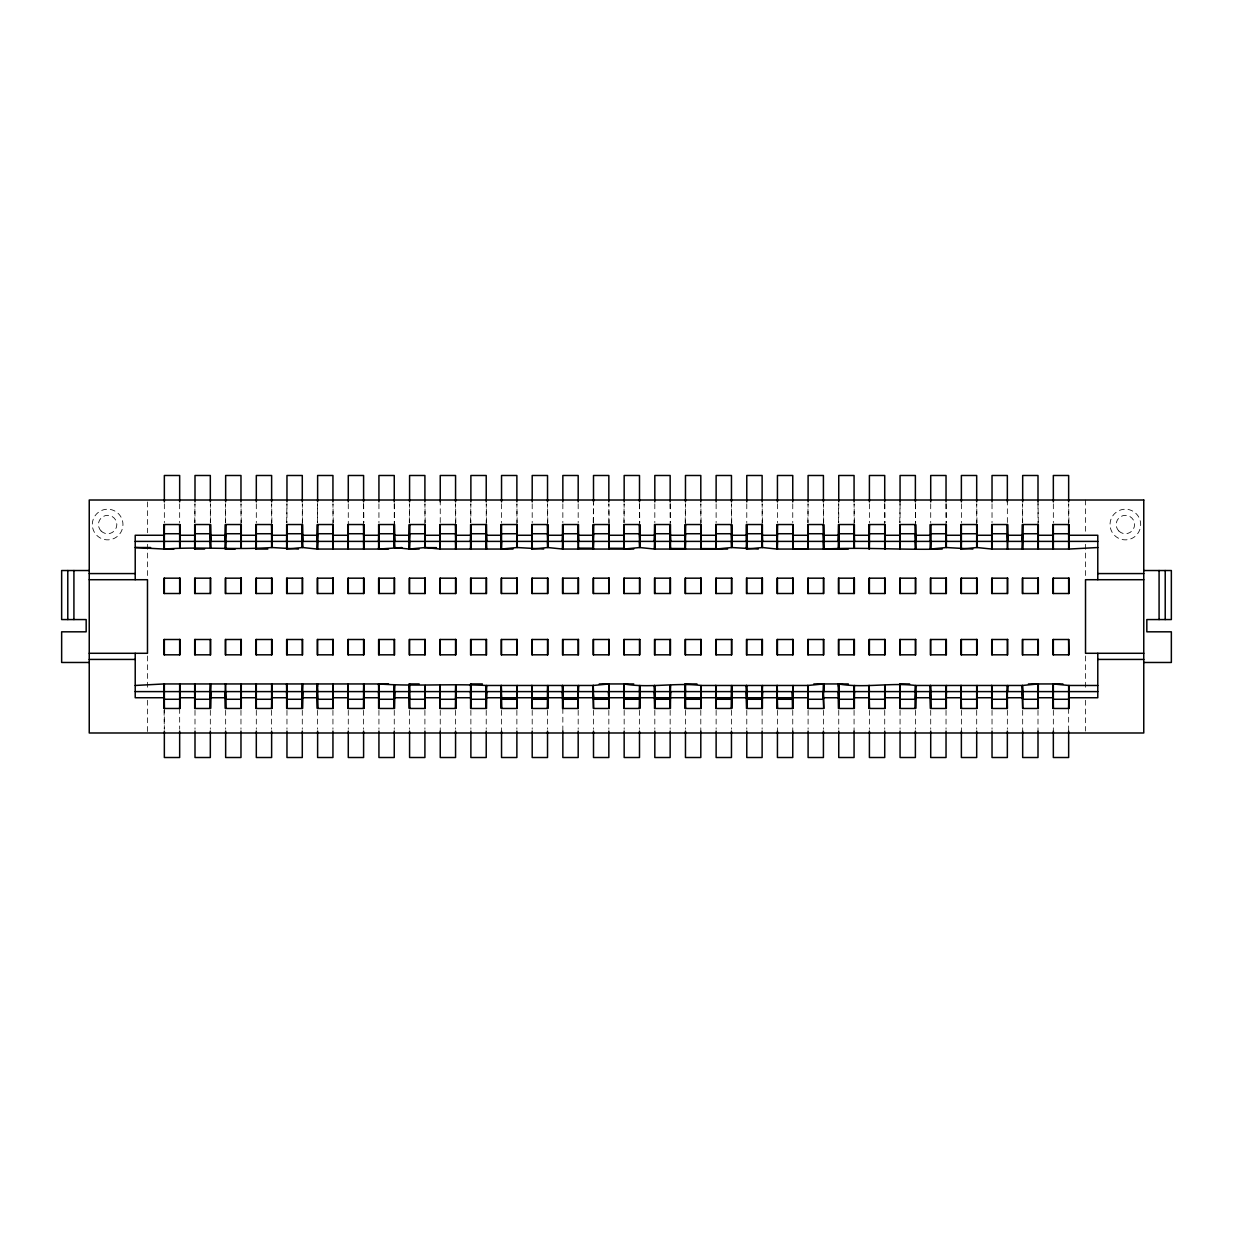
<?xml version="1.0" encoding="UTF-8"?>
<svg xmlns="http://www.w3.org/2000/svg" width="1233" height="1233" viewBox="0 0 1233 1233"><rect width="100%" height="100%" fill="white"/><g stroke="black" fill="none" stroke-linecap="round" stroke-linejoin="round"><path stroke-width="0.75" stroke-dasharray="5 3.75" d="M194.722 522.653L194.953 503.788L194.999 522.653M225.377 522.653L225.608 503.788L225.654 522.653M286.673 522.653L286.919 503.788M317.328 522.653L317.575 503.788M409.294 522.653L409.541 503.788L409.587 522.653M470.605 522.653L470.836 503.788L470.883 522.653M593.227 522.653L593.458 503.788M623.883 522.653L624.114 503.788L624.16 522.653M685.194 522.653L685.425 503.788L685.471 524.534M807.815 522.653L808.047 503.788L808.093 522.653M838.471 522.653L838.702 503.788M899.766 522.653L900.059 500.012M1022.388 522.653L1022.635 503.788L1022.681 522.653M1068.934 522.653L1068.703 503.788L1068.657 524.534M1038.001 500.012L1038.278 522.653M976.983 522.653L976.736 503.788L976.69 524.534M946.081 503.788L946.327 522.653M915.425 503.788L915.672 522.653M884.77 503.788L885.017 522.653M854.361 522.653L854.115 503.788L854.068 524.534M823.706 522.653L823.459 503.788L823.413 524.534M762.395 522.653L762.164 503.788L762.117 524.534M731.739 522.653L731.508 503.788L731.462 524.534M701.084 522.653L700.853 503.788L700.806 524.534M670.197 503.788L670.428 522.653M639.542 503.788L639.773 522.653M609.148 524.534L608.886 503.788L608.84 524.534M547.806 522.653L547.575 503.788L547.529 524.534M517.151 522.653L516.92 503.788L516.874 524.534M486.496 522.653L486.264 503.788L486.218 524.534M455.84 522.653L455.609 503.788L455.563 524.534M425.185 522.653L424.953 503.788L424.907 524.534M394.298 503.788L394.56 524.534M363.643 503.788L363.889 522.653M333.234 522.653L332.987 503.788L332.941 524.534M302.578 522.653L302.332 503.788L302.285 524.534M271.923 522.653L271.676 503.788L271.63 524.534M241.267 522.653L241.021 503.788L240.974 524.534M210.612 522.653L210.365 503.788L210.319 522.653M164.066 710.347L164.297 729.212L164.343 708.466M1085.518 500.012L1085.518 532.748M1085.518 544.292L1085.518 577.029M1085.518 655.971L1085.518 688.708M1085.518 700.252L1085.518 731.061M1068.657 708.466L1068.657 732.988M1053.336 503.788L1053.336 522.653M1053.336 710.347L1053.336 732.988M1038.001 503.788L1038.001 524.534M1038.001 710.347L1038.001 732.988M1022.681 710.347L1022.681 732.988M1007.346 500.012L1007.346 522.653M1007.346 710.347L1007.346 729.212M992.026 503.788L992.026 522.653M992.026 710.347L992.026 729.212M976.69 710.347L976.69 729.212M961.37 503.788L961.37 522.653M961.37 710.347L961.37 732.988M946.035 503.788L946.035 524.534M946.035 710.347L946.035 729.212M930.715 503.788L930.715 522.653M930.715 710.347L930.715 729.212M915.379 503.788L915.379 524.534M915.379 710.347L915.379 729.212M900.059 503.788L900.059 522.653M900.059 710.347L900.059 729.212M884.724 503.788L884.724 524.534M884.724 710.347L884.724 729.212M869.404 503.788L869.404 522.653M869.404 710.347L869.404 729.212M854.068 710.347L854.068 732.988M838.748 503.788L838.748 522.653M838.748 710.347L838.748 729.212M823.413 710.347L823.413 729.212M808.093 710.347L808.093 729.212M792.757 503.788L792.757 522.653M792.757 710.347L792.757 732.988M777.437 503.788L777.437 522.653M777.437 710.347L777.437 732.988M762.117 710.347L762.117 729.212M746.782 503.788L746.782 522.653M746.782 710.347L746.782 729.212M731.462 710.347L731.462 729.212M716.126 503.788L716.126 522.653M716.126 710.347L716.126 729.212M700.806 710.347L700.806 732.988M685.471 710.347L685.471 729.212M670.151 503.788L670.151 524.534M670.151 710.347L670.151 729.212M654.815 503.788L654.815 522.653M654.815 710.347L654.815 729.212M639.495 503.788L639.495 524.534M639.495 710.347L639.495 729.212M624.16 710.347L624.16 729.212M608.84 710.347L608.84 729.212M593.505 500.012L593.505 522.653M593.505 710.347L593.505 729.212M578.185 503.788L578.185 522.653M578.185 710.347L578.185 729.212M562.849 503.788L562.849 522.653M562.849 708.466L562.849 732.988M547.529 710.347L547.529 729.212M532.194 503.788L532.194 522.653M532.194 710.347L532.194 729.212M516.874 710.347L516.874 729.212M501.538 503.788L501.538 522.653M501.538 710.347L501.538 732.988M486.218 710.347L486.218 729.212M470.883 710.347L470.883 729.212M455.563 710.347L455.563 729.212M440.243 500.012L440.243 522.653M440.243 710.347L440.243 732.988M424.907 710.347L424.907 729.212M409.587 710.347L409.587 729.212M394.252 503.788L394.252 524.534M394.252 710.347L394.252 729.212M378.932 503.788L378.932 522.653M378.932 710.347L378.932 729.212M363.596 503.788L363.596 524.534M363.596 710.347L363.596 729.212M348.276 503.788L348.276 524.534M348.276 710.347L348.276 729.212M332.941 710.347L332.941 729.212M317.621 503.788L317.621 522.653M317.621 710.347L317.621 729.212M302.285 710.347L302.285 729.212M286.965 503.788L286.965 522.653M286.965 710.347L286.965 729.212M271.63 710.347L271.63 729.212M256.31 503.788L256.31 522.653M256.31 710.347L256.31 729.212M240.974 710.347L240.974 729.212M225.654 710.347L225.654 729.212M210.319 710.347L210.319 729.212M194.999 710.347L194.999 729.212M179.664 503.788L179.664 522.653M179.664 708.466L179.664 729.212M164.343 503.788L164.343 522.653M147.482 501.939L147.482 532.748M147.482 544.292L147.482 577.029M147.482 655.971L147.482 688.708M147.482 700.252L147.482 732.988M1114.524 535.369A15.32 15.32 0 0 0 1140.171 528.51A15.32 15.32 0 0 0 1121.398 509.738A15.32 15.32 0 0 0 1114.524 535.369M1118.87 531.038A9.201 9.201 0 0 0 1134.252 526.923A9.201 9.201 0 0 0 1122.986 515.656A9.201 9.201 0 0 0 1118.87 531.038M96.79 535.369A15.32 15.32 0 0 0 122.437 528.51A15.32 15.32 0 0 0 103.664 509.738A15.32 15.32 0 0 0 96.79 535.369M101.137 531.038A9.201 9.201 0 0 0 116.518 526.923A9.201 9.201 0 0 0 105.252 515.656A9.201 9.201 0 0 0 101.137 531.038"/><path stroke-width="1.5" d="M578.185 685.856L578.185 708.466L562.541 708.466L562.541 685.471L562.849 708.466L562.541 691.605L562.803 699.265L578.185 699.265L577.876 691.605L577.876 708.466M792.757 685.856L792.757 708.466L777.129 708.466L777.129 685.471L777.437 708.466L777.129 691.605L777.391 699.265L792.757 699.265L792.465 691.605L792.465 708.466M1007.346 685.856L1007.346 708.466L991.717 708.466L991.717 685.471L992.026 708.466L991.717 691.605L991.979 699.265L1007.346 699.265L1007.037 691.605L1007.037 708.466M150.596 547.529L135.214 547.529L164.035 549.055L164.343 541.395M179.664 691.605L179.972 683.945L179.972 708.466L164.035 708.466L164.035 683.945L388.503 683.945M204.57 549.055L194.691 549.055L194.999 541.395M210.319 691.605L210.627 683.945L210.627 708.466L194.691 708.466L194.691 683.945M235.226 549.055L225.346 549.055L225.654 541.395M240.974 691.605L241.283 683.945L241.283 708.466L225.346 708.466L225.346 683.945M256.002 541.395L256.002 524.534L271.938 524.534L271.938 547.529L298.463 549.055M267.808 549.055L256.002 549.055L256.31 541.395M271.63 691.605L271.938 683.945L271.938 708.466L256.002 708.466L256.002 683.945M388.503 549.055L317.313 549.055L302.594 547.529L286.657 549.055L286.965 541.395M302.285 691.605L302.594 683.945L302.594 708.466L286.657 708.466L286.657 683.945L286.965 708.466L286.657 691.605L286.965 699.265L302.285 699.265L302.594 691.605L302.285 708.466L302.285 683.945M317.621 541.395L317.313 549.055L317.313 524.534L333.249 524.534L332.941 549.055L332.941 524.534L333.249 541.395L332.941 533.735L317.621 533.735L317.313 541.395L317.621 524.534L317.621 549.055M332.941 691.605L333.249 683.945L333.249 708.466L317.313 708.466L317.313 683.945L317.621 708.466L317.313 691.605L317.621 699.265L332.941 699.265L333.249 691.605L332.941 708.466L332.941 683.945M348.276 541.395L347.968 549.055L347.968 524.534L363.905 524.534L363.905 549.055L363.596 541.395M363.596 691.605L363.905 683.945L363.905 708.466L347.968 708.466L347.968 683.945L348.276 708.466L347.968 691.605L348.276 699.265L363.596 699.265L363.905 691.605L363.596 708.466L363.596 683.945M401.943 547.56L378.623 549.055L378.932 541.395M419.158 549.055L409.279 549.055L409.587 541.395M440.243 541.395L439.934 549.055L513.036 549.055M470.883 541.395L470.59 549.055L470.59 524.534L486.526 524.534L486.526 549.055L486.218 541.395M501.245 541.395L501.245 524.534L517.182 524.534L517.182 547.529L543.691 549.055M516.874 541.395L517.182 547.529L501.245 549.055L501.538 541.395M531.885 541.395L531.885 524.534L547.837 524.534L547.837 547.529L562.541 549.055L633.747 549.055M547.529 541.395L547.837 547.529L531.885 549.055L532.194 541.395M562.849 541.395L562.541 549.055L562.541 524.534L578.493 524.534L578.493 549.055L578.447 548.161L593.243 548.207M593.505 541.395L593.196 549.055L593.196 524.534L609.148 524.534L609.148 549.055L608.84 541.395M608.84 691.605L609.148 683.945L593.196 685.471L486.526 685.471C450.646 683.606 414.442 686.473 378.623 683.945L378.623 708.466L394.56 708.466L394.56 685.471L394.252 691.605M727.624 549.055L654.507 549.055L639.804 547.529L623.852 549.055L624.16 541.395M654.815 541.395L654.507 549.055L654.507 524.534L670.459 524.534L670.459 549.055L670.151 541.395M685.471 541.395L685.163 549.055L685.163 524.534L701.115 524.534L701.115 549.055L700.806 541.395M715.818 541.395L715.818 524.534L731.755 524.534L731.755 547.529L758.28 549.055M731.462 541.395L731.755 547.529L715.818 549.055L716.126 541.395M746.474 541.395L746.474 524.534L762.41 524.534L762.41 547.529L777.129 549.055L848.319 549.055M762.117 541.395L762.41 547.529L746.474 549.055L746.782 541.395M777.437 541.395L777.129 549.055L777.129 524.534L793.066 524.534L793.066 549.055L807.785 548.947M808.093 541.395L807.785 549.055L807.785 524.534L823.721 524.534L823.721 549.055C863.192 547.082 902.571 550.088 942.212 549.055M823.413 691.605L823.721 683.945L807.785 685.471L701.115 685.471C675.484 682.404 649.544 688.399 623.852 683.945L623.852 708.466L639.804 708.466L639.804 685.471L639.495 691.605M838.748 541.395L838.44 549.055L838.44 524.534L854.377 524.534L854.377 547.529L854.068 541.395M869.404 541.395L869.095 549.055L869.095 524.534L885.032 524.534L885.032 549.055L884.724 541.395M900.059 541.395L899.751 549.055L899.751 524.534L915.687 524.534L915.687 549.055L915.379 541.395M930.406 541.395L930.406 524.534L946.343 524.534L946.343 547.529L972.868 549.055M946.035 541.395L946.343 547.529L930.406 549.055L930.715 541.395M961.062 541.395L961.062 524.534L976.998 524.534L976.998 547.529L991.717 549.055L1068.965 549.055L1097.786 547.529M976.69 541.395L976.998 547.529L961.062 549.055L961.37 541.395M992.026 541.395L991.717 549.055L991.717 524.534L1007.654 524.534L1007.654 549.055M1022.681 541.395L1022.373 549.055L1022.373 524.534L1038.309 524.534L1038.309 549.055L1038.001 541.395M1038.001 691.605L1038.309 683.945L1022.373 685.471L915.687 685.471C890.072 682.404 864.133 688.399 838.44 683.945L838.44 708.466L854.377 708.466L854.377 685.471L854.068 691.605M1053.028 541.395L1053.028 524.534L1068.965 524.534L1068.965 549.055L1068.657 541.395M1053.336 541.395L1053.028 549.055L1053.028 524.534M394.252 685.856L394.252 708.466L394.56 691.605L394.252 699.265L378.932 699.265L378.623 691.605L378.932 708.466L378.932 683.945M424.907 691.605L425.215 685.471L425.215 708.466L409.279 708.466L409.279 683.945L419.158 683.945M455.563 691.605L455.871 685.471L455.871 708.466L439.934 708.466L439.934 685.471L440.243 708.466L439.934 691.605L440.243 699.265L455.563 699.265L455.871 691.605L455.563 708.466L455.563 685.856M486.218 685.856L486.218 708.466L486.526 691.605L486.218 699.265L470.883 699.265L470.59 691.605L470.883 708.466L470.883 683.945M486.218 691.605L486.526 685.471L486.526 708.466L470.59 708.466L470.59 683.945L482.38 683.945M516.874 691.605L517.182 685.471L517.182 708.466L501.245 708.466L501.245 685.471L501.538 708.466L501.245 691.605L501.538 699.265L516.874 699.265L517.182 691.605L516.874 708.466L516.874 685.856M547.529 691.605L547.837 685.471L547.837 708.466L531.885 708.466L531.885 685.471L532.194 708.466L531.885 691.605L532.194 699.265L547.529 699.265L547.837 691.605L547.529 708.466L547.529 685.856M578.185 691.605L578.493 685.471L578.493 691.605M670.151 691.605L670.459 685.471L670.459 708.466L654.507 708.466L654.507 685.471L654.815 708.466L654.507 691.605L654.815 699.265L670.151 699.265L670.459 691.605L670.151 708.466L670.151 685.856M700.806 685.856L700.806 708.466L701.115 691.605L700.806 699.265L685.471 699.265L685.163 691.605L685.471 708.466L685.471 683.945M700.806 691.605L701.115 685.471L701.115 708.466L685.163 708.466L685.163 683.945L696.969 683.945M731.462 691.605L731.755 685.471L731.755 708.466L715.818 708.466L715.818 685.471L716.126 708.466L715.818 691.605L716.126 699.265L731.462 699.265L731.755 691.605L731.462 708.466L731.462 685.856M762.117 691.605L762.41 685.471L762.41 708.466L746.474 708.466L746.474 685.471L746.782 708.466L746.474 691.605L746.782 699.265L762.117 699.265L762.41 691.605L762.117 708.466L762.117 685.856M792.757 691.605L793.066 685.471L793.066 691.605M884.724 691.605L885.032 685.471L885.032 708.466L869.095 708.466L869.095 685.471L869.404 708.466L869.095 691.605L869.404 699.265L884.724 699.265L885.032 691.605L884.724 708.466L884.724 685.856M915.379 685.856L915.379 708.466L915.687 691.605L915.379 699.265L900.059 699.265L899.751 691.605L900.059 708.466L900.059 683.945M915.379 691.605L915.687 685.471L915.687 708.466L899.751 708.466L899.751 683.945L909.63 683.945M946.035 691.605L946.343 685.471L946.343 708.466L930.406 708.466L930.406 685.471L930.715 708.466L930.406 691.605L930.715 699.265L946.035 699.265L946.343 691.605L946.035 708.466L946.035 685.856M976.69 691.605L976.998 685.471L976.998 708.466L961.062 708.466L961.062 685.471L961.37 708.466L961.062 691.605L961.37 699.265L976.69 699.265L976.998 691.605L976.69 708.466L976.69 685.856M1007.346 691.605L1007.654 685.471L1007.654 691.605M1053.028 691.605L1053.336 708.466L1053.336 683.945M1068.657 691.605L1068.965 685.471L1097.786 685.471M164.343 683.945L164.343 708.466L164.035 691.605L164.343 699.265L179.664 699.265L179.972 691.605L179.664 708.466L179.664 683.945M194.999 683.945L194.999 708.466L194.691 691.605L194.999 699.265L210.319 699.265L210.627 691.605L210.319 708.466L210.319 683.945M225.654 683.945L225.654 708.466L225.346 691.605L225.654 699.265L240.974 699.265L241.283 691.605L240.974 708.466L240.974 683.945M256.31 683.945L256.31 708.466L256.002 691.605L256.31 699.265L271.63 699.265L271.938 691.605L271.63 708.466L271.63 683.945M286.811 686.611L286.965 683.945M317.467 686.611L317.621 683.945M348.122 686.611L348.276 683.945M424.907 685.856L424.907 708.466L425.215 691.605L424.907 699.265L409.587 699.265L409.279 691.605L409.587 708.466L409.587 683.945M639.495 685.856L639.495 708.466L639.804 691.605L639.495 699.265L624.16 699.265L623.852 691.605L624.16 708.466L624.16 683.945M854.068 685.856L854.068 708.466L854.377 691.605L854.068 699.265L838.748 699.265L838.44 691.605L838.748 708.466L838.748 683.945M179.664 541.395L179.972 547.529L179.972 524.534L164.035 524.534L164.035 549.055C200.008 546.558 235.965 550.026 271.938 547.529L271.63 541.395M394.252 541.395L394.56 547.529L409.279 549.055L425.215 547.529L439.934 549.055L439.934 524.534L455.871 524.534L455.871 549.055L455.563 541.395M135.214 685.471L164.035 683.945M256.31 533.735L271.63 533.735L271.938 541.395L271.63 524.534L271.63 547.144M501.538 533.735L516.874 533.735L517.182 541.395L516.874 524.534L516.874 547.144M532.194 533.735L547.529 533.735L547.837 541.395L547.529 524.534L547.529 547.144M716.126 533.735L731.462 533.735L731.755 541.395L731.462 524.534L731.462 547.144M746.782 533.735L762.117 533.735L762.41 541.395L762.117 524.534L762.117 547.144M930.715 533.735L946.035 533.735L946.343 541.395L946.035 524.534L946.035 547.144M961.37 533.735L976.69 533.735L976.998 541.395L976.69 524.534L976.69 547.144M1053.336 533.735L1068.657 533.735L1068.965 535.261L1097.786 535.261L1097.786 579.71M164.035 535.261L135.214 535.261L135.214 579.71M179.972 535.261L194.691 535.261M210.627 535.261L225.346 535.261M241.283 535.261L256.002 535.261M271.938 535.261L286.657 535.261M302.594 535.261L317.313 535.261M333.249 535.261L347.968 535.261M363.905 535.261L378.623 535.261M394.56 535.261L409.279 535.261M425.215 535.261L439.934 535.261M455.871 535.261L470.59 535.261M486.526 535.261L501.245 535.261M517.182 535.261L531.885 535.261M547.837 535.261L562.541 535.261M578.493 535.261L593.196 535.261M609.148 535.261L623.852 535.261M639.804 535.261L654.507 535.261M670.459 535.261L685.163 535.261M701.115 535.261L715.818 535.261M731.755 535.261L746.474 535.261M762.41 535.261L777.129 535.261M793.066 535.261L807.785 535.261M823.721 535.261L838.44 535.261M854.377 535.261L869.095 535.261M885.032 535.261L899.751 535.261M915.687 535.261L930.406 535.261M946.343 535.261L961.062 535.261M976.998 535.261L991.717 535.261M1007.654 535.261L1022.373 535.261M1038.309 535.261L1053.028 535.261M135.214 541.395L1097.786 541.395M164.035 549.055L173.93 549.055M89.238 570.525L61.65 570.525L61.65 619.567L86.171 619.567L86.171 631.82L61.65 631.82L61.65 662.475L89.238 662.475M1143.762 570.525L1171.35 570.525L1171.35 619.567L1146.829 619.567L1146.829 631.82L1171.35 631.82L1171.35 662.475L1143.762 662.475M89.238 573.576L135.214 573.576M1097.786 573.576L1143.762 573.576M89.238 579.71L147.482 579.71L147.482 653.29L89.238 653.29M1143.762 579.71L1085.518 579.71L1085.518 653.29L1143.762 653.29M1068.657 639.495L1053.028 639.495L1053.028 654.815L1068.965 654.815L1068.657 639.495L1068.657 654.815M89.238 659.424L135.214 659.424M1097.786 659.424L1143.762 659.424M599.253 683.945L633.747 683.945M813.842 683.945L848.319 683.945M1028.43 683.945L1062.908 683.945M135.214 691.605L1097.786 691.605M164.035 697.739L135.214 697.739L135.214 653.29M179.972 697.739L194.691 697.739M210.627 697.739L225.346 697.739M241.283 697.739L256.002 697.739M271.938 697.739L286.657 697.739M302.594 697.739L317.313 697.739M333.249 697.739L347.968 697.739M363.905 697.739L378.623 697.739M394.56 697.739L409.279 697.739M425.215 697.739L439.934 697.739M455.871 697.739L470.59 697.739M486.526 697.739L808.093 697.739L807.785 685.471L808.093 708.466L823.721 708.466L823.413 683.945M823.721 697.739L838.44 697.739M854.377 697.739L869.095 697.739M885.032 697.739L899.751 697.739M915.687 697.739L930.406 697.739M946.343 697.739L961.062 697.739M976.998 697.739L991.717 697.739M1007.037 697.739L1022.681 697.739L1022.373 685.471L1022.681 708.466L1038.309 708.466L1038.001 683.945M1038.309 697.739L1053.028 697.739M1068.965 697.739L1097.786 697.739L1097.786 653.29M1053.336 699.265L1068.657 699.265L1068.965 691.605L1068.657 708.466L1068.657 685.856M593.505 708.466L593.196 685.471L593.505 708.466L609.148 708.466L608.84 683.945M424.152 547.622L436.467 547.668M609.117 548.269L623.883 548.315M670.428 548.485L685.194 548.531M701.084 548.593L715.834 548.639M1053.198 686.611L1053.028 683.945L1068.965 685.471L1068.965 708.466L1053.028 708.466L1053.028 683.945L1053.336 691.605M899.92 686.611L899.751 683.945L900.059 691.605M685.332 686.611L685.163 683.945L685.471 691.605M470.759 686.611L470.59 683.945L470.883 691.605M378.793 686.611L378.623 683.945L378.932 691.605M838.594 686.611L838.44 683.945L838.748 691.605M624.006 686.611L623.852 683.945L624.16 691.605M409.433 686.611L409.279 683.945L409.587 691.605M1022.373 685.471L1022.681 691.605M991.717 685.471L992.026 691.605M961.062 685.471L961.37 691.605M930.406 685.471L930.715 691.605M869.095 685.471L869.404 691.605M807.785 685.471L808.093 691.605M777.129 685.471L777.437 691.605M746.474 685.471L746.782 691.605M715.818 685.471L716.126 691.605M654.507 685.471L654.815 691.605M639.495 541.395L639.804 547.529L639.804 524.534L623.852 524.534L623.852 549.055M593.196 685.471L593.505 691.605M593.505 697.739L593.196 691.605L593.505 699.265L608.84 699.265L608.532 691.605L609.148 708.466M562.541 685.471L562.849 691.605M531.885 685.471L532.194 691.605M501.245 685.471L501.538 691.605M439.934 685.471L440.243 691.605M424.907 541.395L425.215 547.529L425.215 524.534L409.279 524.534L409.279 549.055M332.941 541.395L333.249 547.529M302.285 541.395L302.594 547.529L302.594 524.534L286.657 524.534L286.657 549.055M240.974 541.395L241.283 547.529L241.283 524.534L225.346 524.534L225.346 549.055M210.319 541.395L210.627 547.529L210.627 524.534L194.691 524.534L194.691 549.055M1068.657 533.735L1068.965 541.395M823.413 541.395L823.721 549.055M347.968 683.945L348.276 691.605M317.313 683.945L317.621 691.605M286.657 683.945L286.965 691.605M1038.309 708.466L1037.693 691.605L1038.001 699.265L1022.681 699.265L1022.373 691.605L1022.681 708.466M823.721 708.466L823.12 691.605L823.413 699.265L808.093 699.265L807.785 691.605L808.093 708.466M1068.965 535.261L1068.657 524.534L1068.657 549.055M1007.037 691.605L1007.346 708.466M792.465 691.605L792.757 708.466M577.876 691.605L578.185 708.466M1165.216 570.525L1165.216 619.567M1159.082 570.525L1159.082 619.567M1068.657 501.893L1068.657 475.491L1053.336 475.491L1053.336 501.893M1068.657 578.185L1068.657 593.505M1068.657 731.107L1068.657 757.509L1053.336 757.509L1053.336 731.107M1053.336 524.534L1053.336 549.055M1053.336 578.185L1053.336 593.505M1053.336 639.495L1053.336 654.815M1038.309 683.945L1038.309 691.605M1038.001 501.893L1038.001 475.491L1022.681 475.491L1022.681 501.893M1038.001 549.055L1038.001 524.534L1038.309 541.395L1038.001 533.735L1022.681 533.735L1022.373 541.395L1022.681 524.534L1022.681 549.055M1038.001 578.185L1038.001 593.505M1038.001 639.495L1038.001 654.815M1038.001 731.107L1038.001 757.509L1022.681 757.509L1022.681 731.107M1022.681 578.185L1022.681 593.505M1022.681 639.495L1022.681 654.815M1007.346 501.893L1007.346 475.491L992.026 475.491L992.026 501.893M1007.346 549.055L1007.346 524.534L1007.654 541.395L1007.346 533.735L992.026 533.735L991.717 541.395L992.026 524.534L992.026 549.055M1007.346 578.185L1007.346 593.505M1007.346 639.495L1007.346 654.815M1007.346 731.107L1007.346 757.509L992.026 757.509L992.026 731.107M992.026 578.185L992.026 593.505M992.026 639.495L992.026 654.815M976.69 501.893L976.69 475.491L961.37 475.491L961.37 501.893M976.69 578.185L976.69 593.505M976.69 639.495L976.69 654.815M976.69 731.107L976.69 757.509L961.37 757.509L961.37 731.107M961.37 524.534L961.37 549.055M961.37 578.185L961.37 593.505M961.37 639.495L961.37 654.815M961.062 524.534L961.062 549.055M946.035 501.893L946.035 475.491L930.715 475.491L930.715 501.893M946.035 578.185L946.035 593.505M946.035 639.495L946.035 654.815M946.035 731.107L946.035 757.509L930.715 757.509L930.715 731.107M930.715 524.534L930.715 549.055M930.715 578.185L930.715 593.505M930.715 639.495L930.715 654.815M930.406 524.534L930.406 549.055M915.379 501.893L915.379 475.491L900.059 475.491L900.059 501.893M915.379 549.055L915.379 524.534L915.687 541.395L915.379 533.735L900.059 533.735L899.751 541.395L900.059 524.534L900.059 549.055M915.379 578.185L915.379 593.505M915.379 639.495L915.379 654.815M915.379 731.107L915.379 757.509L900.059 757.509L900.059 731.107M900.059 578.185L900.059 593.505M900.059 639.495L900.059 654.815M884.724 501.893L884.724 475.491L869.404 475.491L869.404 501.893M884.724 549.055L884.724 524.534L885.032 541.395L884.724 533.735L869.404 533.735L869.095 541.395L869.404 524.534L869.404 549.055M884.724 578.185L884.724 593.505M884.724 639.495L884.724 654.815M884.724 731.107L884.724 757.509L869.404 757.509L869.404 731.107M869.404 578.185L869.404 593.505M869.404 639.495L869.404 654.815M854.068 501.893L854.068 475.491L838.748 475.491L838.748 501.893M854.068 547.144L854.068 524.534L854.377 541.395L854.068 533.735L838.748 533.735L838.44 541.395L838.748 524.534L838.748 549.055M854.068 578.185L854.068 593.505M854.068 639.495L854.068 654.815M854.068 731.107L854.068 757.509L838.748 757.509L838.748 731.107M838.748 578.185L838.748 593.505M838.748 639.495L838.748 654.815M823.721 683.945L823.721 691.605M823.413 501.893L823.413 475.491L808.093 475.491L808.093 501.893M823.413 549.055L823.413 524.534L823.721 541.395L823.413 533.735L808.093 533.735L807.785 541.395L808.093 524.534L808.093 549.055M823.413 578.185L823.413 593.505M823.413 639.495L823.413 654.815M823.413 731.107L823.413 757.509L808.093 757.509L808.093 731.107M808.093 578.185L808.093 593.505M808.093 639.495L808.093 654.815M792.757 501.893L792.757 475.491L777.437 475.491L777.437 501.893M792.757 549.055L792.757 524.534L793.066 541.395L792.757 533.735L777.437 533.735L777.129 541.395L777.437 524.534L777.437 549.055M792.757 578.185L792.757 593.505M792.757 639.495L792.757 654.815M792.757 731.107L792.757 757.509L777.437 757.509L777.437 731.107M777.437 578.185L777.437 593.505M777.437 639.495L777.437 654.815M762.117 501.893L762.117 475.491L746.782 475.491L746.782 501.893M762.117 578.185L762.117 593.505M762.117 639.495L762.117 654.815M762.117 731.107L762.117 757.509L746.782 757.509L746.782 731.107M746.782 524.534L746.782 549.055M746.782 578.185L746.782 593.505M746.782 639.495L746.782 654.815M746.474 524.534L746.474 549.055M731.462 501.893L731.462 475.491L716.126 475.491L716.126 501.893M731.462 578.185L731.462 593.505M731.462 639.495L731.462 654.815M731.462 731.107L731.462 757.509L716.126 757.509L716.126 731.107M716.126 524.534L716.126 549.055M716.126 578.185L716.126 593.505M716.126 639.495L716.126 654.815M715.818 524.534L715.818 549.055M700.806 501.893L700.806 475.491L685.471 475.491L685.471 501.893M700.806 549.055L700.806 524.534L701.115 541.395L700.806 533.735L685.471 533.735L685.163 541.395L685.471 524.534L685.471 549.055M700.806 578.185L700.806 593.505M700.806 639.495L700.806 654.815M700.806 731.107L700.806 757.509L685.471 757.509L685.471 731.107M685.471 578.185L685.471 593.505M685.471 639.495L685.471 654.815M670.151 501.893L670.151 475.491L654.815 475.491L654.815 501.893M670.151 549.055L670.151 524.534L670.459 541.395L670.151 533.735L654.815 533.735L654.507 541.395L654.815 524.534L654.815 549.055M670.151 578.185L670.151 593.505M670.151 639.495L670.151 654.815M670.151 731.107L670.151 757.509L654.815 757.509L654.815 731.107M654.815 578.185L654.815 593.505M654.815 639.495L654.815 654.815M639.495 501.893L639.495 475.491L624.16 475.491L624.16 501.893M639.495 547.144L639.495 524.534L639.804 541.395L639.495 533.735L624.16 533.735L623.852 541.395L624.16 524.534L624.16 549.055M639.495 578.185L639.495 593.505M639.495 639.495L639.495 654.815M639.495 731.107L639.495 757.509L624.16 757.509L624.16 731.107M624.16 578.185L624.16 593.505M624.16 639.495L624.16 654.815M609.148 683.945L609.148 691.605M608.84 501.893L608.84 475.491L593.505 475.491L593.505 501.893M608.84 549.055L608.84 524.534L609.148 541.395L608.84 533.735L593.505 533.735L593.196 541.395L593.505 524.534L593.505 549.055M608.84 578.185L608.84 593.505M608.84 639.495L608.84 654.815M608.84 731.107L608.84 757.509L593.505 757.509L593.505 731.107M593.505 578.185L593.505 593.505M593.505 639.495L593.505 654.815M578.185 501.893L578.185 475.491L562.849 475.491L562.849 501.893M578.185 549.055L578.185 524.534L578.493 541.395L578.185 533.735L562.849 533.735L562.541 541.395L562.849 524.534L562.849 549.055M578.185 578.185L578.185 593.505M578.185 639.495L578.185 654.815M578.185 731.107L578.185 757.509L562.849 757.509L562.849 731.107M562.849 578.185L562.849 593.505M562.849 639.495L562.849 654.815M547.529 501.893L547.529 475.491L532.194 475.491L532.194 501.893M547.529 578.185L547.529 593.505M547.529 639.495L547.529 654.815M547.529 731.107L547.529 757.509L532.194 757.509L532.194 731.107M532.194 524.534L532.194 549.055M532.194 578.185L532.194 593.505M532.194 639.495L532.194 654.815M531.885 524.534L531.885 549.055M516.874 501.893L516.874 475.491L501.538 475.491L501.538 501.893M516.874 578.185L516.874 593.505M516.874 639.495L516.874 654.815M516.874 731.107L516.874 757.509L501.538 757.509L501.538 731.107M501.538 524.534L501.538 549.055M501.538 578.185L501.538 593.505M501.538 639.495L501.538 654.815M501.245 524.534L501.245 549.055M486.218 501.893L486.218 475.491L470.883 475.491L470.883 501.893M486.218 549.055L486.218 524.534L486.526 541.395L486.218 533.735L470.883 533.735L470.59 541.395L470.883 524.534L470.883 549.055M486.218 578.185L486.218 593.505M486.218 639.495L486.218 654.815M486.218 731.107L486.218 757.509L470.883 757.509L470.883 731.107M470.883 578.185L470.883 593.505M470.883 639.495L470.883 654.815M455.563 501.893L455.563 475.491L440.243 475.491L440.243 501.893M455.563 549.055L455.563 524.534L455.871 541.395L455.563 533.735L440.243 533.735L439.934 541.395L440.243 524.534L440.243 549.055M455.563 578.185L455.563 593.505M455.563 639.495L455.563 654.815M455.563 731.107L455.563 757.509L440.243 757.509L440.243 731.107M440.243 578.185L440.243 593.505M440.243 639.495L440.243 654.815M424.907 501.893L424.907 475.491L409.587 475.491L409.587 501.893M424.907 547.144L424.907 524.534L425.215 541.395L424.907 533.735L409.587 533.735L409.279 541.395L409.587 524.534L409.587 549.055M424.907 578.185L424.907 593.505M424.907 639.495L424.907 654.815M424.907 731.107L424.907 757.509L409.587 757.509L409.587 731.107M409.587 578.185L409.587 593.505M409.587 639.495L409.587 654.815M394.56 547.529L394.56 524.534L378.623 524.534L378.623 549.055M394.252 501.893L394.252 475.491L378.932 475.491L378.932 501.893M394.252 547.144L394.252 524.534L394.56 541.395L394.252 533.735L378.932 533.735L378.623 541.395L378.932 524.534L378.932 549.055M394.252 578.185L394.252 593.505M394.252 639.495L394.252 654.815M394.252 731.107L394.252 757.509L378.932 757.509L378.932 731.107M378.932 578.185L378.932 593.505M378.932 639.495L378.932 654.815M363.596 501.893L363.596 475.491L348.276 475.491L348.276 501.893M363.596 549.055L363.596 524.534L363.905 541.395L363.596 533.735L348.276 533.735L347.968 541.395L348.276 524.534L348.276 549.055M363.596 578.185L363.596 593.505M363.596 639.495L363.596 654.815M363.596 731.107L363.596 757.509L348.276 757.509L348.276 731.107M348.276 578.185L348.276 593.505M348.276 639.495L348.276 654.815M332.941 501.893L332.941 475.491L317.621 475.491L317.621 501.893M332.941 578.185L332.941 593.505M332.941 639.495L332.941 654.815M332.941 731.107L332.941 757.509L317.621 757.509L317.621 731.107M317.621 578.185L317.621 593.505M317.621 639.495L317.621 654.815M302.285 501.893L302.285 475.491L286.965 475.491L286.965 501.893M302.285 547.144L302.285 524.534L302.594 541.395L302.285 533.735L286.965 533.735L286.657 541.395L286.965 524.534L286.965 549.055M302.285 578.185L302.285 593.505M302.285 639.495L302.285 654.815M302.285 731.107L302.285 757.509L286.965 757.509L286.965 731.107M286.965 578.185L286.965 593.505M286.965 639.495L286.965 654.815M271.63 501.893L271.63 475.491L256.31 475.491L256.31 501.893M271.63 578.185L271.63 593.505M271.63 639.495L271.63 654.815M271.63 731.107L271.63 757.509L256.31 757.509L256.31 731.107M256.31 524.534L256.31 549.055M256.31 578.185L256.31 593.505M256.31 639.495L256.31 654.815M256.002 524.534L256.002 549.055M240.974 501.893L240.974 475.491L225.654 475.491L225.654 501.893M240.974 547.144L240.974 524.534L241.283 541.395L240.974 533.735L225.654 533.735L225.346 541.395L225.654 524.534L225.654 549.055M240.974 578.185L240.974 593.505M240.974 639.495L240.974 654.815M240.974 731.107L240.974 757.509L225.654 757.509L225.654 731.107M225.654 578.185L225.654 593.505M225.654 639.495L225.654 654.815M210.319 501.893L210.319 475.491L194.999 475.491L194.999 501.893M210.319 547.144L210.319 524.534L210.627 541.395L210.319 533.735L194.999 533.735L194.691 541.395L194.999 524.534L194.999 549.055M210.319 578.185L210.319 593.505M210.319 639.495L210.319 654.815M210.319 731.107L210.319 757.509L194.999 757.509L194.999 731.107M194.999 578.185L194.999 593.505M194.999 639.495L194.999 654.815M179.664 501.893L179.664 475.491L164.343 475.491L164.343 501.893M179.664 547.144L179.664 524.534L179.972 541.395L179.664 533.735L164.343 533.735L164.035 541.395L164.343 524.534L164.343 549.055M179.664 578.185L179.664 593.505M179.664 639.495L179.664 654.815M179.664 731.107L179.664 757.509L164.343 757.509L164.343 731.107M164.343 578.185L164.343 593.505M164.343 639.495L164.343 654.815M73.918 570.525L73.918 619.567M67.784 570.525L67.784 619.567M1143.762 500.012L89.238 500.012L89.238 732.988L1143.762 732.988L1143.762 500.012M179.972 578.185L164.035 578.185L164.035 593.505L179.972 593.505L179.972 578.185M210.627 578.185L194.691 578.185L194.691 593.505L210.627 593.505L210.627 578.185M241.283 578.185L225.346 578.185L225.346 593.505L241.283 593.505L241.283 578.185M271.938 578.185L256.002 578.185L256.002 593.505L271.938 593.505L271.938 578.185M302.594 578.185L286.657 578.185L286.657 593.505L302.594 593.505L302.594 578.185M333.249 578.185L317.313 578.185L317.313 593.505L333.249 593.505L333.249 578.185M363.905 578.185L347.968 578.185L347.968 593.505L363.905 593.505L363.905 578.185M394.56 578.185L378.623 578.185L378.623 593.505L394.56 593.505L394.56 578.185M425.215 578.185L409.279 578.185L409.279 593.505L425.215 593.505L425.215 578.185M455.871 578.185L439.934 578.185L439.934 593.505L455.871 593.505L455.871 578.185M486.526 578.185L470.59 578.185L470.59 593.505L486.526 593.505L486.526 578.185M517.182 578.185L501.245 578.185L501.245 593.505L517.182 593.505L517.182 578.185M547.837 578.185L531.885 578.185L531.885 593.505L547.837 593.505L547.837 578.185M578.493 578.185L562.541 578.185L562.541 593.505L578.493 593.505L578.493 578.185M609.148 578.185L593.196 578.185L593.196 593.505L609.148 593.505L609.148 578.185M639.804 578.185L623.852 578.185L623.852 593.505L639.804 593.505L639.804 578.185M670.459 578.185L654.507 578.185L654.507 593.505L670.459 593.505L670.459 578.185M701.115 578.185L685.163 578.185L685.163 593.505L701.115 593.505L701.115 578.185M731.755 578.185L715.818 578.185L715.818 593.505L731.755 593.505L731.755 578.185M762.41 578.185L746.474 578.185L746.474 593.505L762.41 593.505L762.41 578.185M793.066 578.185L777.129 578.185L777.129 593.505L793.066 593.505L793.066 578.185M823.721 578.185L807.785 578.185L807.785 593.505L823.721 593.505L823.721 578.185M854.377 578.185L838.44 578.185L838.44 593.505L854.377 593.505L854.377 578.185M885.032 578.185L869.095 578.185L869.095 593.505L885.032 593.505L885.032 578.185M915.687 578.185L899.751 578.185L899.751 593.505L915.687 593.505L915.687 578.185M946.343 578.185L930.406 578.185L930.406 593.505L946.343 593.505L946.343 578.185M976.998 578.185L961.062 578.185L961.062 593.505L976.998 593.505L976.998 578.185M1007.654 578.185L991.717 578.185L991.717 593.505L1007.654 593.505L1007.654 578.185M1038.309 578.185L1022.373 578.185L1022.373 593.505L1038.309 593.505L1038.309 578.185M1068.965 578.185L1053.028 578.185L1053.028 593.505L1068.965 593.505L1068.965 578.185M179.972 639.495L164.035 639.495L164.035 654.815L179.972 654.815L179.972 639.495M210.627 639.495L194.691 639.495L194.691 654.815L210.627 654.815L210.627 639.495M241.283 639.495L225.346 639.495L225.346 654.815L241.283 654.815L241.283 639.495M271.938 639.495L256.002 639.495L256.002 654.815L271.938 654.815L271.938 639.495M302.594 639.495L286.657 639.495L286.657 654.815L302.594 654.815L302.594 639.495M333.249 639.495L317.313 639.495L317.313 654.815L333.249 654.815L333.249 639.495M363.905 639.495L347.968 639.495L347.968 654.815L363.905 654.815L363.905 639.495M394.56 639.495L378.623 639.495L378.623 654.815L394.56 654.815L394.56 639.495M425.215 639.495L409.279 639.495L409.279 654.815L425.215 654.815L425.215 639.495M455.871 639.495L439.934 639.495L439.934 654.815L455.871 654.815L455.871 639.495M486.526 639.495L470.59 639.495L470.59 654.815L486.526 654.815L486.526 639.495M517.182 639.495L501.245 639.495L501.245 654.815L517.182 654.815L517.182 639.495M547.837 639.495L531.885 639.495L531.885 654.815L547.837 654.815L547.837 639.495M578.493 639.495L562.541 639.495L562.541 654.815L578.493 654.815L578.493 639.495M609.148 639.495L593.196 639.495L593.196 654.815L609.148 654.815L609.148 639.495M639.804 639.495L623.852 639.495L623.852 654.815L639.804 654.815L639.804 639.495M670.459 639.495L654.507 639.495L654.507 654.815L670.459 654.815L670.459 639.495M701.115 639.495L685.163 639.495L685.163 654.815L701.115 654.815L701.115 639.495M731.755 639.495L715.818 639.495L715.818 654.815L731.755 654.815L731.755 639.495M762.41 639.495L746.474 639.495L746.474 654.815L762.41 654.815L762.41 639.495M793.066 639.495L777.129 639.495L777.129 654.815L793.066 654.815L793.066 639.495M823.721 639.495L807.785 639.495L807.785 654.815L823.721 654.815L823.721 639.495M854.377 639.495L838.44 639.495L838.44 654.815L854.377 654.815L854.377 639.495M885.032 639.495L869.095 639.495L869.095 654.815L885.032 654.815L885.032 639.495M915.687 639.495L899.751 639.495L899.751 654.815L915.687 654.815L915.687 639.495M946.343 639.495L930.406 639.495L930.406 654.815L946.343 654.815L946.343 639.495M976.998 639.495L961.062 639.495L961.062 654.815L976.998 654.815L976.998 639.495M1007.654 639.495L991.717 639.495L991.717 654.815L1007.654 654.815L1007.654 639.495M1038.309 639.495L1022.373 639.495L1022.373 654.815L1038.309 654.815L1038.309 639.495"/></g></svg>
